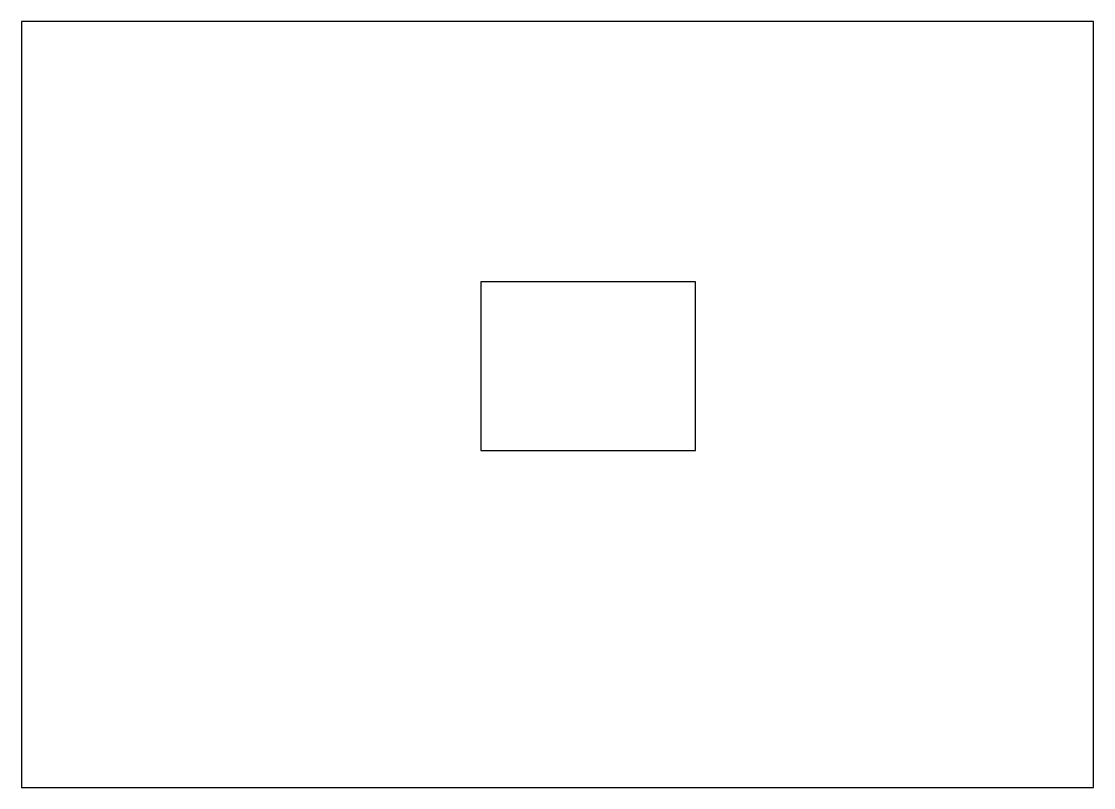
# Model space of a CAD drawing. Header units: metres. Extents: x 0 to 14, y 0 to 10.
import ezdxf

# ---------------------------------------------------------------- set-up
doc = ezdxf.new("R2010")
doc.units = ezdxf.units.M
for name, color, linetype in [('ENTRANCE', 7, 'Continuous'), ('PROTECTED', 7, 'Continuous'), ('SITE', 7, 'Continuous')]:
    doc.layers.add(name, color=color, linetype=linetype)

msp = doc.modelspace()

# ---------------------------------------------------------------- linework, layer by layer
at = {"layer": 'ENTRANCE'}
msp.add_line((6.2, 0), (7.8, 0), dxfattribs=at)
at = {"layer": 'PROTECTED'}
msp.add_lwpolyline([(6, 4.4), (8.8, 4.4), (8.8, 6.6), (6, 6.6)], close=True, dxfattribs=at)
at = {"layer": 'SITE'}
msp.add_lwpolyline([(0, 0), (14, 0), (14, 10), (0, 10)], close=True, dxfattribs=at)

doc.saveas('drawing.dxf')
